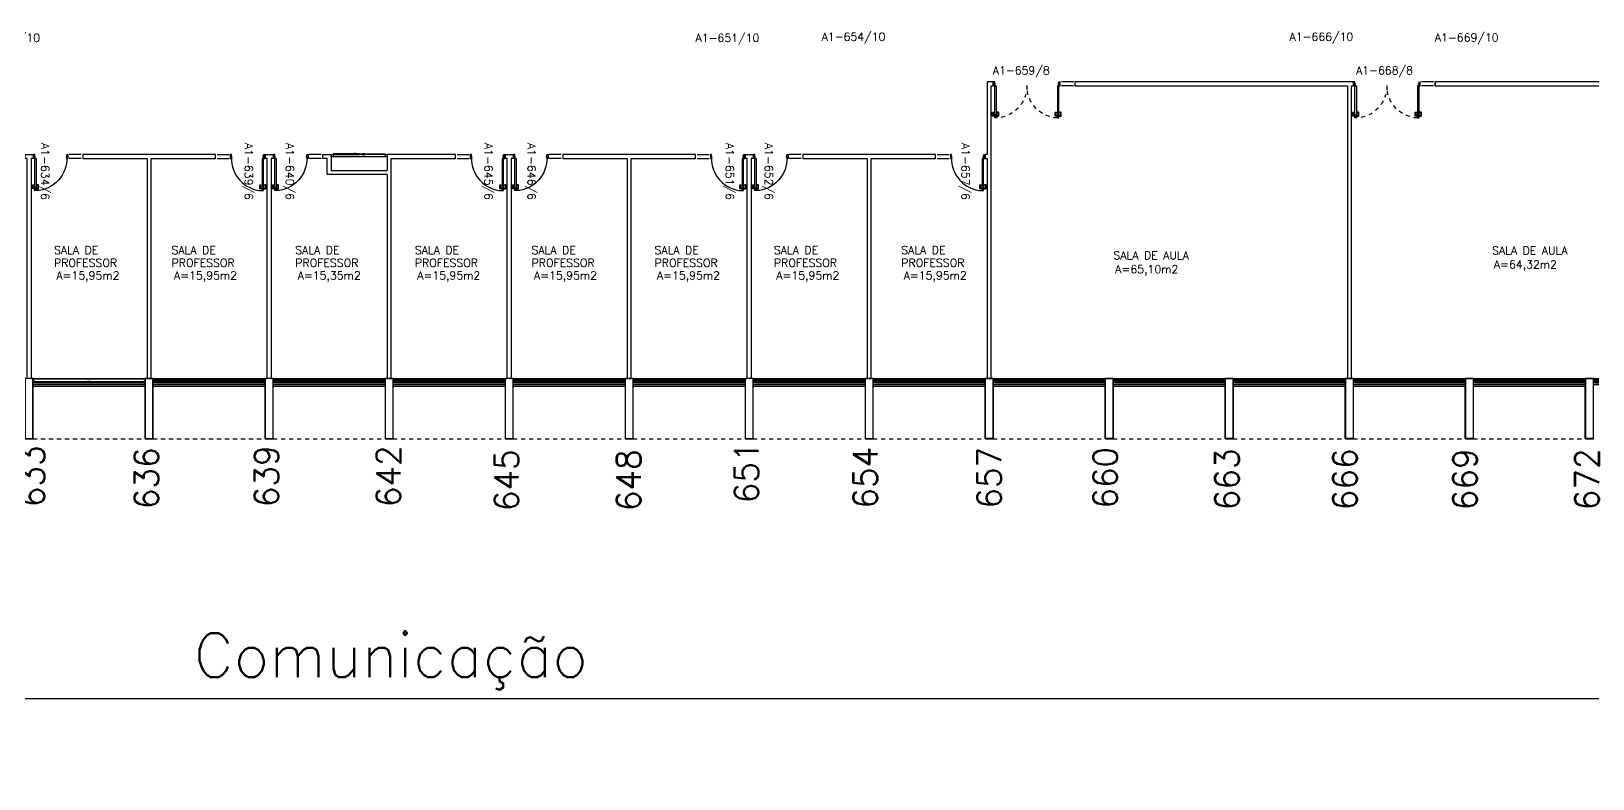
# Model space of a CAD drawing. Extents: x -16 to 243, y 482 to 579.
# Drawn here: x 165.34 to 204.37, y 486.2 to 504.88 of the extents above; entities that cross this region are included whole.
import ezdxf
from ezdxf.enums import TextEntityAlignment as Align

# ---------------------------------------------------------------- set-up
doc = ezdxf.new("R2010")
doc.units = 0
doc.header["$LTSCALE"] = 0.02
doc.header["$MEASUREMENT"] = 0
doc.linetypes.add('HIDDEN', pattern=[0.375, 0.25, -0.125])
doc.linetypes.add('HIDDEN2', pattern=[0.1875, 0.125, -0.0625])
doc.layers.get('0').update_dxf_attribs({"linetype": 'CONTINUOUS'})
for name, color, linetype in [('AR-ALV-CRT', 2, 'CONTINUOUS'), ('AR-COB-PRJ', 1, 'HIDDEN'), ('AR-DIV', 2, 'CONTINUOUS'), ('AR-EST-CNC', 3, 'CONTINUOUS'), ('AR-EST-CNC-IDE', 2, 'CONTINUOUS'), ('AR-PIS', 1, 'CONTINUOUS'), ('AR-POR-VT1', 191, 'CONTINUOUS'), ('BI-ESQ', 7, 'CONTINUOUS'), ('BI-POR', 7, 'CONTINUOUS'), ('BL-ESQ-01', 2, 'CONTINUOUS'), ('BL-ESQ-02', 2, 'CONTINUOUS'), ('BL-ESQ-PRJ', 1, 'HIDDEN'), ('BL-MOB-02', 122, 'CONTINUOUS'), ('BL-POR-01', 41, 'CONTINUOUS'), ('DIV', 2, 'CONTINUOUS'), ('DT-ESQ-CRT', 43, 'CONTINUOUS'), ('DT-ESQ-VT1', 1, 'CONTINUOUS'), ('DT-ESQ-VT2', 2, 'CONTINUOUS'), ('ESQ', 1, 'CONTINUOUS'), ('ESTR', 3, 'CONTINUOUS'), ('NOPILAR1', 2, 'CONTINUOUS'), ('PROJ', 1, 'HIDDEN2'), ('TEXTO', 2, 'CONTINUOUS'), ('TEXTO-ENDEREÇO', 2, 'CONTINUOUS'), ('USO1', 2, 'CONTINUOUS'), ('ÁREA', 2, 'CONTINUOUS')]:
    doc.layers.add(name, color=color, linetype=linetype)
doc.styles.add('1', font='romans.shx')
doc.styles.add('NOPILAR', font='simplex.shx', dxfattribs={"height": 0.6})
doc.styles.add('UNB-100', font='simplex.shx', dxfattribs={"height": 0.2})
doc.styles.add('UNB-100-1', font='simplex.shx', dxfattribs={"height": 0.2})
doc.dimstyles.new('1-600', dxfattribs={"dimtxt": 1.1, "dimasz": 2.5, "dimexe": 2, "dimexo": 4, "dimgap": 0.2, "dimtad": 1, "dimdec": 0, "dimzin": 4, "dimdsep": 46, "dimlunit": 6, "dimtxsty": '1', "dimblk1": 'NONE', "dimblk2": 'NONE', "dimsah": 1, "dimcen": 0, "dimclrd": 2, "dimclre": 2, "dimclrt": 2, "dimadec": 0, "dimazin": 0, "dimtfac": 1, "dimtdec": 0, "dimtmove": 2, "dimatfit": 3, "dimldrblk": 'NONE', "dimfxl": 0, "dimtolj": 1, "dimtzin": 0, "dimarcsym": 0})

# ---------------------------------------------------------------- blocks, each defined once
blk = doc.blocks.new('PILAR-SLN')
blk.add_lwpolyline([(0.197, -72.501), (0.197, -74.001), (-0.003, -74.001), (-0.003, -72.501)], close=True)
blk = doc.blocks.new('*D41')
at = {"color": 2, "linetype": 'ByBlock'}
for p, q in [((126.287, 490.695), (126.287, 486.195)), ((222.384, 490.695), (222.384, 486.195)), ((222.384, 488.195), (126.287, 488.195))]:
    blk.add_line(p, q, dxfattribs=at)
at = {"color": 2, "linetype": 'ByBlock', "insert": (174.335, 489.129), "char_height": 1.1, "attachment_point": 5, "style": '1'}
blk.add_mtext('\\A1;Comunicação', dxfattribs=at)
blk = doc.blocks.new('_NONE')
at = {"color": 0, "linetype": 'ByBlock'}
blk.add_circle((0, 0), 0.25, dxfattribs=at)
blk = doc.blocks.new('perfil')
at = {"layer": 'DT-ESQ-CRT', "color": 2}
for p, q in [((0.131, -5.779), (0.131, -5.878)), ((0.171, -5.777), (0.133, -5.777)), ((0.133, -5.879), (0.133, -5.78)), ((0.134, -5.779), (0.171, -5.779)), ((0.171, -5.779), (0.171, -5.777)), ((0.13, -5.879), (0.093, -5.879)), ((0.093, -5.879), (0.093, -5.881)), ((0.093, -5.881), (0.131, -5.881))]:
    blk.add_line(p, q, dxfattribs=at)
for centre, radius, start, end in [((0.133, -5.779), 0.002, 90, 180), ((0.134, -5.78), 0.001, 90, 180), ((0.13, -5.878), 0.001, 270, 0), ((0.131, -5.879), 0.002, 270, 0)]:
    blk.add_arc(centre, radius, start, end, dxfattribs=at)
blk = doc.blocks.new('ef01-p')
at = {"layer": 'DT-ESQ-CRT'}
for points in [[(0.032, 0.051, -0.414214), (0.03, 0.053), (0.03, 0.077, 0.414214), (0.029, 0.078), (0.004, 0.078, 0.414214), (0.003, 0.077), (0.003, 0.065), (0.001, 0.065), (0.001, 0.077, -0.414214), (0.004, 0.079), (0.03, 0.079, -0.414214), (0.031, 0.077), (0.031, 0.053, 0.414214), (0.033, 0.052), (0.045, 0.052, -1), (0.045, 0.049), (0.004, 0.049, -0.414214), (0.001, 0.051), (0.001, 0.064), (0.003, 0.064), (0.003, 0.052, 0.414214), (0.004, 0.051), (0.045, 0.051)], [(1.374, 0.051, 0.414214), (1.376, 0.053), (1.376, 0.077, -0.414214), (1.377, 0.078), (1.402, 0.078, -0.414214), (1.403, 0.077), (1.403, 0.065), (1.405, 0.065), (1.405, 0.077, 0.414214), (1.403, 0.079), (1.377, 0.079, 0.414214), (1.375, 0.077), (1.375, 0.053, -0.414214), (1.374, 0.052), (1.361, 0.052, 1), (1.361, 0.049), (1.403, 0.049, 0.414214), (1.405, 0.051), (1.405, 0.064), (1.403, 0.064), (1.403, 0.052, -0.414214), (1.402, 0.051), (1.361, 0.051)], [(1.4, 0.095), (1.365, 0.095, -0.414214), (1.364, 0.096), (1.364, 0.105), (1.362, 0.105), (1.362, 0.095, 0.414214), (1.364, 0.093), (1.4, 0.093, 1), (1.4, 0.096), (1.388, 0.096, -0.414214), (1.387, 0.097), (1.387, 0.116, 0.414214), (1.385, 0.118), (1.364, 0.118, 0.414214), (1.362, 0.116), (1.362, 0.106), (1.364, 0.106), (1.364, 0.116, -0.414214), (1.365, 0.117), (1.385, 0.117, -0.414214), (1.385, 0.116), (1.385, 0.097, 0.414214), (1.388, 0.095)], [(2.755, 0.095), (2.791, 0.095, 0.414214), (2.792, 0.096), (2.792, 0.105), (2.793, 0.105), (2.793, 0.095, -0.414214), (2.791, 0.093), (2.755, 0.093, -1), (2.755, 0.096), (2.767, 0.096, 0.414214), (2.768, 0.097), (2.768, 0.116, -0.414214), (2.77, 0.118), (2.791, 0.118, -0.414214), (2.793, 0.116), (2.793, 0.107), (2.792, 0.107), (2.792, 0.116, 0.414214), (2.791, 0.117), (2.771, 0.117, 0.414214), (2.77, 0.116), (2.77, 0.097, -0.414214), (2.768, 0.095)]]:
    blk.add_lwpolyline(points, format="xyb", dxfattribs=at)
for points in [[(0.042, 0.077), (0.031, 0.077), (0.031, 0.078), (0.042, 0.078, -0.414214), (0.044, 0.076), (0.044, 0.068, -0.414214), (0.042, 0.066), (0.031, 0.066), (0.031, 0.067), (0.042, 0.067, 0.414214), (0.043, 0.068), (0.043, 0.076, 0.414214)], [(1.365, 0.077), (1.375, 0.077), (1.375, 0.078), (1.364, 0.078, 0.414214), (1.362, 0.076), (1.362, 0.068, 0.414214), (1.364, 0.066), (1.375, 0.066), (1.375, 0.067), (1.365, 0.067, -0.414214), (1.364, 0.068), (1.364, 0.076, -0.414214)], [(1.397, 0.117), (1.387, 0.117), (1.387, 0.118), (1.398, 0.118, -0.414214), (1.4, 0.116), (1.4, 0.108, -0.414214), (1.398, 0.106), (1.387, 0.106), (1.387, 0.107), (1.397, 0.107, 0.414214), (1.398, 0.108), (1.398, 0.116, 0.414214)], [(2.758, 0.117), (2.768, 0.117), (2.768, 0.118), (2.757, 0.118, 0.414214), (2.755, 0.116), (2.755, 0.108, 0.414214), (2.757, 0.106), (2.768, 0.106), (2.768, 0.107), (2.758, 0.107, -0.414214), (2.757, 0.108), (2.757, 0.116, -0.414214)], [(2.796, 0.12), (2.769, 0.12), (2.769, 0.121), (2.797, 0.121, -0.414214), (2.799, 0.119), (2.799, 0.093, -0.414214), (2.797, 0.091), (2.769, 0.091), (2.769, 0.093), (2.796, 0.093, 0.414214), (2.797, 0.093), (2.797, 0.118, 0.414214)]]:
    blk.add_lwpolyline(points, format="xyb", close=True, dxfattribs=at)
at = {"layer": 'DT-ESQ-VT1'}
for p, q in [((0, 0), (2.8, 0)), ((0.001, 0.15), (2.799, 0.15)), ((0.001, 0.093), (1.364, 0.093)), ((0.001, 0.118), (1.416, 0.118)), ((0.03, 0.079), (1.377, 0.079)), ((0.045, 0.049), (2.76, 0.049)), ((1.4, 0.093), (2.767, 0.093)), ((1.416, 0.118), (2.767, 0.118)), ((2.768, 0.118), (2.77, 0.118)), ((2.791, 0.093), (2.797, 0.093)), ((2.797, 0.121), (2.799, 0.121))]:
    blk.add_line(p, q, dxfattribs=at)
at = {"layer": 'DT-ESQ-VT2'}
for p, q in [((0.033, 0.062), (1.373, 0.062)), ((0.033, 0.062), (0.033, 0.056)), ((0.033, 0.056), (1.373, 0.056)), ((1.373, 0.062), (1.373, 0.056)), ((1.389, 0.104), (2.767, 0.104)), ((1.389, 0.098), (1.389, 0.104)), ((1.389, 0.098), (2.767, 0.098)), ((2.767, 0.104), (2.767, 0.098))]:
    blk.add_line(p, q, dxfattribs=at)
at = {"extrusion": (0, 0, -1), "zscale": -1, "rotation": 180}
blk.add_blockref('perfil', (0.131, -5.729), dxfattribs=at)
at = {"rotation": 180}
blk.add_blockref('perfil', (2.931, -5.729), dxfattribs=at)
blk = doc.blocks.new('ef02-p2')
at = {"layer": 'DT-ESQ-CRT'}
for p, q in [((1.379, 0.051), (1.364, 0.051)), ((1.398, 0.051), (1.41, 0.051))]:
    blk.add_line(p, q, dxfattribs=at)
blk.add_lwpolyline([(0.031, 0.051, -0.414214), (0.029, 0.053), (0.029, 0.077, 0.414214), (0.027, 0.078), (0.002, 0.078, 0.414214), (0.001, 0.077), (0.001, 0.065), (0, 0.065), (0, 0.077, -0.414214), (0.002, 0.079), (0.028, 0.079, -0.414214), (0.03, 0.077), (0.03, 0.053, 0.414214), (0.031, 0.052), (0.043, 0.052, -1), (0.043, 0.049), (0.002, 0.049, -0.414214), (0, 0.051), (0, 0.064), (0.001, 0.064), (0.001, 0.052, 0.414214), (0.002, 0.051), (0.043, 0.051)], format="xyb", dxfattribs=at)
blk.add_lwpolyline([(0.04, 0.077), (0.03, 0.077), (0.03, 0.078), (0.041, 0.078, -0.414214), (0.043, 0.076), (0.043, 0.068, -0.414214), (0.041, 0.066), (0.03, 0.066), (0.03, 0.067), (0.04, 0.067, 0.414214), (0.041, 0.068), (0.041, 0.076, 0.414214)], format="xyb", close=True, dxfattribs=at)
at = {"layer": 'DT-ESQ-CRT', "color": 2}
for points in [[(1.395, 0.079), (1.379, 0.079, 0.414214), (1.377, 0.077), (1.377, 0.053), (1.379, 0.053), (1.379, 0.077, -0.414214), (1.38, 0.078), (1.395, 0.078, -0.414214), (1.396, 0.077), (1.396, 0.053, 0.414214), (1.398, 0.051), (1.379, 0.051), (1.379, 0.052), (1.364, 0.052, 1), (1.364, 0.049), (1.41, 0.049, 1), (1.41, 0.052), (1.398, 0.052, -0.414214), (1.397, 0.053), (1.397, 0.077, 0.414214)], [(1.367, 0.077), (1.377, 0.077), (1.377, 0.078), (1.366, 0.078, 0.414214), (1.364, 0.076), (1.364, 0.068, 0.414214), (1.366, 0.066), (1.377, 0.066), (1.377, 0.067), (1.367, 0.067, -0.414214), (1.366, 0.068), (1.366, 0.076, -0.414214)], [(1.407, 0.077), (1.397, 0.077), (1.397, 0.078), (1.408, 0.078, -0.414214), (1.41, 0.076), (1.41, 0.068, -0.414214), (1.408, 0.066), (1.397, 0.066), (1.397, 0.067), (1.407, 0.067, 0.414214), (1.408, 0.068), (1.408, 0.076, 0.414214)], [(2.763, 0.078), (2.774, 0.078), (2.774, 0.079), (2.763, 0.079, 0.414214), (2.761, 0.077), (2.761, 0.069, 0.414214), (2.763, 0.067), (2.774, 0.067), (2.774, 0.068), (2.763, 0.068, -0.414214), (2.762, 0.069), (2.762, 0.077, -0.414214)]]:
    blk.add_lwpolyline(points, format="xyb", close=True, dxfattribs=at)
blk.add_lwpolyline([(2.797, 0.063), (2.799, 0.063), (2.799, 0.077, 0.414214), (2.797, 0.079), (2.776, 0.079, 0.414214), (2.774, 0.077), (2.774, 0.053, -0.414214), (2.773, 0.052), (2.76, 0.052, 1), (2.76, 0.049), (2.797, 0.049, 0.414214), (2.799, 0.051), (2.799, 0.061), (2.797, 0.061), (2.797, 0.052, -0.414214), (2.796, 0.051), (2.76, 0.051), (2.773, 0.051, 0.414214), (2.775, 0.053), (2.775, 0.077, -0.414214), (2.776, 0.078), (2.796, 0.078, -0.414214), (2.797, 0.077), (2.797, 0.063)], format="xyb", dxfattribs=at)
at = {"layer": 'DT-ESQ-VT1'}
for p, q in [((0, 0.149), (2.767, 0.149)), ((0, 0), (2.8, 0)), ((0.028, 0.079), (2.763, 0.079)), ((0.043, 0.049), (2.76, 0.049))]:
    blk.add_line(p, q, dxfattribs=at)
at = {"layer": 'DT-ESQ-VT2'}
for p, q in [((0.032, 0.062), (1.375, 0.062)), ((0.032, 0.062), (0.032, 0.056)), ((0.032, 0.056), (1.375, 0.056)), ((1.375, 0.062), (1.375, 0.056)), ((1.399, 0.063), (2.772, 0.063)), ((1.399, 0.063), (1.399, 0.056)), ((1.399, 0.056), (2.772, 0.056))]:
    blk.add_line(p, q, dxfattribs=at)
at = {"layer": 'DT-ESQ-VT2', "color": 2}
blk.add_line((2.772, 0.063), (2.772, 0.056), dxfattribs=at)
at = {"extrusion": (0, 0, -1), "zscale": -1, "rotation": 180}
blk.add_blockref('perfil', (0.133, -5.729), dxfattribs=at)
at = {"layer": 'DT-ESQ-CRT', "color": 2, "rotation": 180}
blk.add_blockref('perfil', (2.931, -5.729), dxfattribs=at)
blk = doc.blocks.new('pm02')
at = {"layer": 'BL-ESQ-02', "color": 2}
for p, q in [((0.01, 0.1), (0.01, 0)), ((0.04, 0.1), (0.01, 0.1)), ((0.04, 0), (0.01, 0)), ((0.04, 0.1), (0.04, 0)), ((0.872, 0.1), (0.842, 0.1)), ((0.842, 0.1), (0.842, 0)), ((0.842, 0), (0.872, 0)), ((0.872, 0), (0.872, 0.1))]:
    blk.add_line(p, q, dxfattribs=at)
for points in [[(0.041, 0.901), (0.041, 0.101), (0.076, 0.101), (0.076, 0.901)], [(0.04, 0.043), (0.04, 0.058), (0.05, 0.058), (0.05, 0.043)], [(0.842, 0.043), (0.842, 0.058), (0.832, 0.058), (0.832, 0.043)]]:
    blk.add_lwpolyline(points, close=True, dxfattribs=at)
for points in [[(0, 0.01), (0, 0.09), (0.01, 0.09)], [(0.01, 0.01), (0, 0.01)]]:
    blk.add_lwpolyline(points, dxfattribs=at)
at = {"layer": 'DT-ESQ-VT1'}
for points in [[(0.034, 0.855), (-0.01, 0.855, 0.414214), (-0.019, 0.846), (-0.019, 0.766, 0.414214), (-0.01, 0.757), (0.019, 0.757), (0.019, 0.775), (-0.001, 0.775), (-0.001, 0.837), (0.034, 0.837)], [(0.083, 0.855), (0.127, 0.855, -0.414214), (0.136, 0.846), (0.136, 0.766, -0.414214), (0.127, 0.757), (0.098, 0.757), (0.098, 0.775), (0.118, 0.775), (0.118, 0.837), (0.083, 0.837)]]:
    blk.add_lwpolyline(points, format="xyb", dxfattribs=at)
for points in [[(0.041, 0.872), (0.041, 0.82), (0.034, 0.82), (0.034, 0.872)], [(0.076, 0.872), (0.076, 0.82), (0.083, 0.82), (0.083, 0.872)], [(0.04, 0.1), (0.04, 0.075), (0.041, 0.075), (0.041, 0.1)], [(0.041, 0.101), (0.066, 0.101), (0.066, 0.1), (0.041, 0.1)]]:
    blk.add_lwpolyline(points, close=True, dxfattribs=at)
blk.add_arc((0.041, 0.1), 0.802, 357.498, 87.498, dxfattribs=at)
blk = doc.blocks.new('em02')
at = {"layer": 'BL-ESQ-01', "color": 1}
for p, q in [((0.33, 0.1), (0.03, 0.1)), ((0.33, 0), (0.03, 0))]:
    blk.add_line(p, q, dxfattribs=at)
blk = doc.blocks.new('pm03')
at = {"layer": 'BL-ESQ-01', "color": 1}
for points in [[(0.034, 0.855), (-0.01, 0.855, 0.414214), (-0.019, 0.846), (-0.019, 0.766, 0.414214), (-0.01, 0.757), (0.019, 0.757), (0.019, 0.775), (-0.001, 0.775), (-0.001, 0.837), (0.034, 0.837)], [(0.083, 0.855), (0.127, 0.855, -0.414214), (0.136, 0.846), (0.136, 0.766, -0.414214), (0.127, 0.757), (0.098, 0.757), (0.098, 0.775), (0.118, 0.775), (0.118, 0.837), (0.083, 0.837)], [(1.599, 0.855), (1.555, 0.855, 0.414214), (1.546, 0.846), (1.546, 0.766, 0.414214), (1.555, 0.757), (1.584, 0.757), (1.584, 0.775), (1.564, 0.775), (1.564, 0.837), (1.599, 0.837)], [(1.648, 0.855), (1.692, 0.855, -0.414214), (1.701, 0.846), (1.701, 0.766, -0.414214), (1.692, 0.757), (1.663, 0.757), (1.663, 0.775), (1.683, 0.775), (1.683, 0.837), (1.648, 0.837)]]:
    blk.add_lwpolyline(points, format="xyb", dxfattribs=at)
for points in [[(0.041, 0.872), (0.041, 0.82), (0.034, 0.82), (0.034, 0.872)], [(0.076, 0.872), (0.076, 0.82), (0.083, 0.82), (0.083, 0.872)], [(1.606, 0.872), (1.606, 0.82), (1.599, 0.82), (1.599, 0.872)], [(1.641, 0.872), (1.641, 0.82), (1.648, 0.82), (1.648, 0.872)]]:
    blk.add_lwpolyline(points, close=True, dxfattribs=at)
at = {"layer": 'BL-ESQ-02', "color": 2}
for p, q in [((0.01, 0.1), (0.01, 0)), ((0.04, 0.1), (0.01, 0.1)), ((0.04, 0), (0.01, 0)), ((0.04, 0.1), (0.04, 0)), ((1.642, 0.1), (1.672, 0.1)), ((1.642, 0.1), (1.642, 0)), ((1.642, 0), (1.672, 0)), ((1.672, 0.1), (1.672, 0))]:
    blk.add_line(p, q, dxfattribs=at)
for points in [[(0.041, 0.901), (0.041, 0.101), (0.076, 0.101), (0.076, 0.901)], [(1.641, 0.901), (1.641, 0.101), (1.606, 0.101), (1.606, 0.901)], [(0.04, 0.043), (0.04, 0.058), (0.05, 0.058), (0.05, 0.043)], [(1.642, 0.043), (1.642, 0.058), (1.632, 0.058), (1.632, 0.043)]]:
    blk.add_lwpolyline(points, close=True, dxfattribs=at)
for points in [[(0, 0.01), (0, 0.09), (0.01, 0.09)], [(0.01, 0.01), (0, 0.01)]]:
    blk.add_lwpolyline(points, dxfattribs=at)
at = {"layer": 'BL-ESQ-PRJ'}
for centre, start, end in [((0.039, 0.1), 359.9365, 87.498), ((1.643, 0.1), 92.502, 180.0635)]:
    blk.add_arc(centre, 0.802, start, end, dxfattribs=at)
at = {"layer": 'DT-ESQ-VT1'}
for points in [[(0.04, 0.1), (0.04, 0.075), (0.041, 0.075), (0.041, 0.1)], [(0.041, 0.101), (0.066, 0.101), (0.066, 0.1), (0.041, 0.1)], [(1.641, 0.101), (1.616, 0.101), (1.616, 0.1), (1.641, 0.1)], [(1.642, 0.1), (1.642, 0.075), (1.641, 0.075), (1.641, 0.1)]]:
    blk.add_lwpolyline(points, close=True, dxfattribs=at)
blk = doc.blocks.new('p-ar01-fechado')
at = {"layer": 'AR-POR-VT1', "color": 1}
for points in [[(0.541, -0.159), (0.54, -0.165)], [(0.589, -0.182), (0.54, -0.165)], [(0.548, -0.139), (0.55, -0.134)], [(0.599, -0.151), (0.55, -0.134)], [(0.591, -0.177), (0.589, -0.182)], [(0.598, -0.157), (0.599, -0.151)], [(0.75, -0.233), (0.748, -0.238)], [(0.748, -0.238), (0.797, -0.255)], [(0.757, -0.213), (0.758, -0.208)], [(0.758, -0.208), (0.808, -0.225)], [(0.799, -0.25), (0.797, -0.255)], [(0.806, -0.23), (0.808, -0.225)]]:
    blk.add_lwpolyline(points, dxfattribs=at)
at = {"layer": 'BL-MOB-02', "color": 2}
for points in [[(0.01, 0.028), (0.057, 0.012), (0.037, -0.045), (-0.01, -0.028)], [(1.283, -0.421), (1.33, -0.438), (1.31, -0.494), (1.263, -0.477)]]:
    blk.add_lwpolyline(points, close=True, dxfattribs=at)
for points in [[(0.677, -0.185), (0.064, 0.031), (0.057, 0.012), (0.67, -0.205), (0.677, -0.185)], [(0.677, -0.185), (1.29, -0.401), (1.283, -0.421), (0.67, -0.205), (0.677, -0.185)]]:
    blk.add_lwpolyline(points, dxfattribs=at)
at = {"layer": 'BL-POR-01', "color": 2}
blk.add_line((1.263, -0.477), (0.037, -0.045), dxfattribs=at)

msp = doc.modelspace()

# ---------------------------------------------------------------- linework, layer by layer
at = {"layer": 'AR-ALV-CRT'}
msp.add_line((198.212, 496.195), (198.362, 496.195), dxfattribs=at)
at = {"layer": 'AR-COB-PRJ'}
for p, q in [((165.387, 494.695), (168.187, 494.695)), ((168.387, 494.695), (171.187, 494.695)), ((171.387, 494.695), (174.187, 494.695)), ((174.387, 494.695), (177.187, 494.695)), ((177.387, 494.695), (180.187, 494.695)), ((180.387, 494.695), (183.187, 494.695)), ((183.387, 494.695), (186.187, 494.695)), ((186.387, 494.695), (189.187, 494.695)), ((189.387, 494.695), (192.187, 494.695)), ((192.387, 494.695), (195.187, 494.695)), ((195.387, 494.695), (198.187, 494.695)), ((198.387, 494.695), (201.187, 494.695)), ((201.387, 494.695), (204.187, 494.695))]:
    msp.add_line(p, q, dxfattribs=at)
at = {"layer": 'AR-DIV'}
for p, q in [((200.429, 503.511), (200.429, 503.611)), ((172.837, 501.395), (174.237, 501.395))]:
    msp.add_line(p, q, dxfattribs=at)
for points in [[(189.237, 501.695), (189.237, 496.197), (189.337, 496.195), (189.337, 503.511), (189.387, 503.511), (189.387, 503.611), (189.237, 503.611), (189.237, 501.795), (189.187, 501.795), (189.187, 501.695), (189.237, 501.695)], [(205.812, 503.211), (205.812, 503.611), (200.429, 503.611), (200.429, 503.511), (205.712, 503.511), (205.712, 503.111), (207.212, 503.111)], [(165.337, 501.695), (165.337, 496.195), (165.237, 496.195), (165.237, 501.695), (165.187, 501.695), (165.187, 501.795), (165.387, 501.795), (165.387, 501.695), (165.337, 501.695)], [(171.337, 501.695), (171.337, 496.195), (171.237, 496.195), (171.237, 501.695), (171.187, 501.695), (171.187, 501.795), (171.387, 501.795), (171.387, 501.695), (171.337, 501.695)], [(172.737, 501.695), (172.629, 501.695), (172.629, 501.795), (172.837, 501.795), (172.837, 501.395)], [(174.237, 501.295), (172.737, 501.295), (172.737, 501.695)], [(174.237, 501.295), (174.237, 496.195), (174.337, 496.195), (174.337, 501.695), (175.945, 501.695), (175.945, 501.795), (174.237, 501.795), (174.237, 501.695), (174.237, 501.695), (174.237, 501.395)], [(177.337, 501.695), (177.337, 496.195), (177.237, 496.195), (177.237, 501.695), (177.187, 501.695), (177.187, 501.795), (177.387, 501.795), (177.387, 501.695), (177.337, 501.695)], [(183.337, 501.695), (183.337, 496.195), (183.237, 496.195), (183.237, 501.695), (183.187, 501.695), (183.187, 501.795), (183.387, 501.795), (183.387, 501.695), (183.337, 501.695)]]:
    msp.add_lwpolyline(points, dxfattribs=at)
for points in [[(198.337, 496.195), (198.337, 503.511), (198.387, 503.511), (198.387, 503.611), (191.429, 503.611), (191.429, 503.511), (198.237, 503.511), (198.237, 496.195)], [(168.337, 501.695), (169.945, 501.695), (169.945, 501.795), (166.629, 501.795), (166.629, 501.695), (168.237, 501.695), (168.237, 496.195), (168.337, 496.195)], [(181.945, 501.695), (181.945, 501.795), (178.629, 501.795), (178.629, 501.695), (180.237, 501.695), (180.237, 496.195), (180.337, 496.195), (180.337, 501.695)], [(187.945, 501.695), (187.945, 501.795), (184.629, 501.795), (184.629, 501.695), (186.237, 501.695), (186.237, 496.195), (186.337, 496.195), (186.337, 501.695)], [(189.237, 501.795), (189.237, 501.795)]]:
    msp.add_lwpolyline(points, close=True, dxfattribs=at)
at = {"layer": 'AR-EST-CNC'}
for points in [[(165.187, 496.195), (165.187, 494.695), (165.387, 494.695), (165.387, 496.195), (165.187, 496.195)], [(165.187, 496.195), (165.187, 494.695), (165.387, 494.695), (165.387, 496.195), (165.187, 496.195)], [(168.187, 496.195), (168.187, 494.695), (168.387, 494.695), (168.387, 496.195), (168.187, 496.195)], [(168.187, 496.195), (168.187, 494.695), (168.387, 494.695), (168.387, 496.195), (168.187, 496.195)], [(171.187, 496.195), (171.187, 494.695), (171.387, 494.695), (171.387, 496.195), (171.187, 496.195)], [(171.187, 496.195), (171.187, 494.695), (171.387, 494.695), (171.387, 496.195), (171.187, 496.195)], [(174.187, 496.195), (174.187, 494.695), (174.387, 494.695), (174.387, 496.195), (174.187, 496.195)], [(174.187, 496.195), (174.187, 494.695), (174.387, 494.695), (174.387, 496.195), (174.187, 496.195)], [(177.187, 496.195), (177.187, 494.695), (177.387, 494.695), (177.387, 496.195), (177.187, 496.195)], [(177.187, 496.195), (177.187, 494.695), (177.387, 494.695), (177.387, 496.195), (177.187, 496.195)], [(180.187, 496.195), (180.187, 494.695), (180.387, 494.695), (180.387, 496.195), (180.187, 496.195)], [(180.187, 496.195), (180.187, 494.695), (180.387, 494.695), (180.387, 496.195), (180.187, 496.195)], [(183.187, 496.195), (183.187, 494.695), (183.387, 494.695), (183.387, 496.195), (183.187, 496.195)], [(183.187, 496.195), (183.187, 494.695), (183.387, 494.695), (183.387, 496.195), (183.187, 496.195)], [(186.187, 496.195), (186.187, 494.695), (186.387, 494.695), (186.387, 496.195), (186.187, 496.195)], [(186.187, 496.195), (186.187, 494.695), (186.387, 494.695), (186.387, 496.195), (186.187, 496.195)], [(189.187, 496.195), (189.187, 494.695), (189.387, 494.695), (189.387, 496.195), (189.187, 496.195)], [(189.187, 496.195), (189.187, 494.695), (189.387, 494.695), (189.387, 496.195), (189.187, 496.195)], [(192.187, 496.195), (192.187, 494.695), (192.387, 494.695), (192.387, 496.195), (192.187, 496.195)], [(192.187, 496.195), (192.187, 494.695), (192.387, 494.695), (192.387, 496.195), (192.187, 496.195)], [(195.187, 496.195), (195.187, 494.695), (195.387, 494.695), (195.387, 496.195), (195.187, 496.195)], [(195.187, 496.195), (195.187, 494.695), (195.387, 494.695), (195.387, 496.195), (195.187, 496.195)], [(198.187, 496.195), (198.187, 494.695), (198.387, 494.695), (198.387, 496.195), (198.187, 496.195)], [(198.187, 496.195), (198.187, 494.695), (198.387, 494.695), (198.387, 496.195), (198.187, 496.195)], [(201.187, 496.195), (201.187, 494.695), (201.387, 494.695), (201.387, 496.195), (201.187, 496.195)], [(201.187, 496.195), (201.187, 494.695), (201.387, 494.695), (201.387, 496.195), (201.187, 496.195)], [(204.187, 496.195), (204.187, 494.695), (204.387, 494.695), (204.387, 496.195), (204.187, 496.195)], [(204.187, 496.195), (204.187, 494.695), (204.387, 494.695), (204.387, 496.195), (204.187, 496.195)]]:
    msp.add_lwpolyline(points, dxfattribs=at)
at = {"layer": 'AR-PIS'}
for p, q in [((168.187, 495.995), (165.387, 495.995)), ((171.187, 495.995), (168.387, 495.995)), ((174.187, 495.995), (171.387, 495.995)), ((177.187, 495.995), (174.387, 495.995)), ((180.187, 495.995), (177.387, 495.995)), ((183.187, 495.995), (180.387, 495.995)), ((186.187, 495.995), (183.387, 495.995)), ((189.187, 495.995), (186.387, 495.995)), ((192.187, 495.995), (189.387, 495.995)), ((195.187, 495.995), (192.387, 495.995)), ((198.187, 495.995), (195.387, 495.995)), ((201.187, 495.995), (198.387, 495.995)), ((204.187, 495.995), (201.387, 495.995))]:
    msp.add_line(p, q, dxfattribs=at)
at = {"layer": 'ESQ'}
for p, q in [((165.384, 496.195), (168.184, 496.195)), ((165.384, 496.12), (168.184, 496.12)), ((168.384, 496.195), (171.184, 496.195)), ((168.384, 496.12), (171.184, 496.12)), ((171.384, 496.195), (174.184, 496.195)), ((171.384, 496.12), (174.184, 496.12)), ((174.384, 496.195), (177.184, 496.195)), ((174.384, 496.12), (177.184, 496.12)), ((177.384, 496.195), (180.184, 496.195)), ((177.384, 496.12), (180.184, 496.12)), ((180.384, 496.195), (183.184, 496.195)), ((180.384, 496.12), (183.184, 496.12)), ((183.384, 496.195), (186.184, 496.195)), ((183.384, 496.12), (186.184, 496.12)), ((186.384, 496.195), (189.184, 496.195)), ((186.384, 496.12), (189.184, 496.12)), ((189.384, 496.195), (192.184, 496.195)), ((189.384, 496.12), (192.184, 496.12)), ((192.384, 496.195), (195.184, 496.195)), ((192.384, 496.12), (195.184, 496.12)), ((195.384, 496.195), (198.184, 496.195)), ((195.384, 496.12), (198.184, 496.12)), ((198.384, 496.195), (201.184, 496.195)), ((198.384, 496.12), (201.184, 496.12)), ((201.384, 496.195), (204.184, 496.195)), ((201.384, 496.12), (204.184, 496.12)), ((165.384, 496.045), (168.184, 496.045)), ((168.384, 496.045), (171.184, 496.045)), ((171.384, 496.045), (174.184, 496.045)), ((174.384, 496.045), (177.184, 496.045)), ((177.384, 496.045), (180.184, 496.045)), ((180.384, 496.045), (183.184, 496.045)), ((183.384, 496.045), (186.184, 496.045)), ((186.384, 496.045), (189.184, 496.045)), ((189.384, 496.045), (192.184, 496.045)), ((192.384, 496.045), (195.184, 496.045)), ((195.384, 496.045), (198.184, 496.045)), ((198.384, 496.045), (201.184, 496.045)), ((201.384, 496.045), (204.184, 496.045))]:
    msp.add_line(p, q, dxfattribs=at)
at = {"layer": 'PROJ'}
for p, q in [((165.384, 494.695), (168.184, 494.695)), ((168.384, 494.695), (171.184, 494.695)), ((171.384, 494.695), (174.184, 494.695)), ((174.384, 494.695), (177.184, 494.695)), ((177.384, 494.695), (180.184, 494.695)), ((180.384, 494.695), (183.184, 494.695)), ((183.384, 494.695), (186.184, 494.695)), ((186.384, 494.695), (189.184, 494.695)), ((189.384, 494.695), (192.184, 494.695)), ((192.384, 494.695), (195.184, 494.695)), ((195.384, 494.695), (198.184, 494.695)), ((198.384, 494.695), (201.184, 494.695)), ((201.384, 494.695), (204.184, 494.695))]:
    msp.add_line(p, q, dxfattribs=at)

# ---------------------------------------------------------------- block references
at = {"rotation": 19.43393782743846}
msp.add_blockref('p-ar01-fechado', (172.837, 501.765), dxfattribs=at)
at = {"layer": 'BI-ESQ'}
for name, p, rotation in [('em02', (191.059, 503.511), 2.580555467868789e-05), ('em02', (200.059, 503.511), 2.580555467868789e-05), ('em02', (166.259, 501.695), 2.580555467868789e-05), ('em02', (172.259, 501.695), 2.580555467868789e-05), ('em02', (178.259, 501.695), 2.580555467868789e-05), ('em02', (184.259, 501.695), 2.580555467868789e-05), ('ef02-p2', (165.387, 496.045), 2.580435614390616e-05), ('ef01-p', (168.387, 496.045), 2.580435614390616e-05), ('ef01-p', (171.387, 496.045), 2.580435614390616e-05), ('ef01-p', (174.387, 496.045), 2.580435614390616e-05), ('ef01-p', (177.387, 496.045), 2.580435614390616e-05), ('ef01-p', (180.387, 496.045), 2.580435614390616e-05), ('ef01-p', (183.387, 496.045), 2.580435614390616e-05), ('ef01-p', (186.387, 496.045), 2.580435614390616e-05), ('ef01-p', (189.387, 496.045), 2.580435614390616e-05), ('ef01-p', (192.387, 496.045), 2.580435614390616e-05), ('ef01-p', (195.387, 496.045), 2.580435614390616e-05), ('ef01-p', (198.387, 496.045), 2.580435614390616e-05), ('ef01-p', (201.387, 496.045), 2.580435614390616e-05), ('ef01-p', (204.387, 496.045), 2.580435614390616e-05)]:
    msp.add_blockref(name, p, dxfattribs=dict(at, rotation=rotation))
at = {"layer": 'BI-ESQ', "xscale": -1, "rotation": 2.580435289445404e-05}
for p in [(170.315, 501.695), (176.315, 501.695), (182.315, 501.695), (188.315, 501.695)]:
    msp.add_blockref('em02', p, dxfattribs=at)
at = {"layer": 'BI-POR', "xscale": -1}
for name, p, rotation in [('pm03', (189.387, 503.611), 180.0000258043952), ('pm03', (198.387, 503.611), 180.0000258043952), ('pm02', (165.387, 501.795), 180.0000258043529), ('pm02', (171.387, 501.795), 180.0000258043529), ('pm02', (177.387, 501.795), 180.0000258043529), ('pm02', (183.387, 501.795), 180.0000258043529)]:
    msp.add_blockref(name, p, dxfattribs=dict(at, rotation=rotation))
at = {"layer": 'BI-POR', "rotation": 180.0000258030241}
for p in [(171.187, 501.795), (177.187, 501.795), (183.187, 501.795), (189.187, 501.795)]:
    msp.add_blockref('pm02', p, dxfattribs=at)
at = {"layer": 'ESTR', "xscale": -1}
for p in [(165.381, 568.697), (168.381, 568.697), (171.381, 568.697), (174.381, 568.697), (177.381, 568.697), (180.381, 568.697), (183.381, 568.697), (186.381, 568.697)]:
    msp.add_blockref('PILAR-SLN', p, dxfattribs=at)
at = {"layer": 'ESTR'}
for p in [(189.187, 568.697), (192.187, 568.697), (195.187, 568.697), (198.187, 568.697), (201.187, 568.697), (204.187, 568.697)]:
    msp.add_blockref('PILAR-SLN', p, dxfattribs=at)

# ---------------------------------------------------------------- texts
at = {"layer": 'AR-EST-CNC-IDE', "style": 'NOPILAR'}
for s, p in [('633', (165.674, 492.984)), ('636', (168.524, 492.934)), ('639', (171.524, 492.984)), ('642', (174.574, 492.984)), ('645', (177.524, 492.884)), ('648', (180.574, 492.884)), ('651', (183.521, 493.083)), ('654', (186.49, 492.946)), ('657', (189.587, 492.946)), ('660', (192.487, 492.946)), ('663', (195.529, 492.907)), ('666', (198.479, 492.907)), ('669', (201.479, 492.907)), ('672', (204.529, 492.907))]:
    msp.add_text(s, height=0.6, rotation=90, dxfattribs=at).set_placement(p)
at = {"layer": 'DIV', "style": 'UNB-100-1'}
msp.add_text('A1-633/10', height=0.2, dxfattribs=at).set_placement((163.967, 504.615))
at = {"layer": 'NOPILAR1', "style": 'NOPILAR'}
for s, p in [('633', (165.671, 492.984)), ('633', (165.671, 492.984)), ('636', (168.521, 492.934)), ('636', (168.521, 492.934)), ('639', (171.521, 492.984)), ('639', (171.521, 492.984)), ('642', (174.571, 492.984)), ('642', (174.571, 492.984)), ('645', (177.521, 492.884)), ('645', (177.521, 492.884)), ('648', (180.571, 492.884)), ('648', (180.571, 492.884)), ('654', (186.487, 492.946)), ('654', (186.487, 492.946)), ('657', (189.585, 492.946)), ('657', (189.585, 492.946)), ('660', (192.485, 492.946)), ('660', (192.485, 492.946)), ('663', (195.526, 492.907)), ('663', (195.526, 492.907)), ('666', (198.476, 492.907)), ('666', (198.476, 492.907)), ('669', (201.476, 492.907)), ('669', (201.476, 492.907)), ('672', (204.526, 492.907)), ('672', (204.526, 492.907))]:
    msp.add_text(s, height=0.6, rotation=90, dxfattribs=at).set_placement(p)
at = {"layer": 'TEXTO', "style": 'UNB-100'}
for s, p in [('SALA DE', (165.91, 499.308)), ('SALA DE', (168.849, 499.308)), ('SALA DE', (171.941, 499.308)), ('SALA DE', (174.93, 499.308)), ('SALA DE', (177.847, 499.308)), ('SALA DE', (180.922, 499.308)), ('SALA DE', (183.904, 499.308)), ('SALA DE', (187.088, 499.308)), ('SALA DE AULA', (192.391, 499.177)), ('SALA DE AULA', (201.855, 499.297)), ('PROFESSOR', (165.91, 498.99)), ('PROFESSOR', (168.849, 498.99)), ('PROFESSOR', (171.941, 498.99)), ('PROFESSOR', (174.93, 498.99)), ('PROFESSOR', (177.847, 498.99)), ('PROFESSOR', (180.922, 498.99)), ('PROFESSOR', (183.904, 498.99)), ('PROFESSOR', (187.088, 498.99))]:
    msp.add_text(s, height=0.2, dxfattribs=at).set_placement(p)
at = {"layer": 'TEXTO-ENDEREÇO', "style": 'UNB-100-1'}
for s, p in [('A1-651/10', (181.945, 504.612)), ('A1-654/10', (185.096, 504.64)), ('A1-666/10', (196.792, 504.64))]:
    msp.add_text(s, height=0.2, dxfattribs=at).set_placement(p)
for s, rotation, p in [('A1-669/10', 360, (200.425, 504.621)), ('A1-659/8', 360, (189.375, 503.799)), ('A1-668/8', 360, (198.454, 503.799)), ('A1-634/6', 270, (165.589, 502.085)), ('A1-639/6', 270, (170.678, 502.085)), ('A1-640/6', 270, (171.707, 502.085)), ('A1-645/6', 270, (176.672, 502.085)), ('A1-646/6', 270, (177.749, 502.085)), ('A1-651/6', 270, (182.702, 502.085)), ('A1-652/6', 270, (183.678, 502.085)), ('A1-657/6', 270, (188.595, 502.085))]:
    msp.add_text(s, height=0.2, rotation=rotation, dxfattribs=at).set_placement(p)
at = {"layer": 'ÁREA', "style": 'UNB-100'}
for s, p in [('A=15,95m2', (166.758, 498.676)), ('A=15,95m2', (169.697, 498.676)), ('A=15,35m2', (172.789, 498.676)), ('A=15,95m2', (175.778, 498.676)), ('A=15,95m2', (178.695, 498.676)), ('A=15,95m2', (181.769, 498.676)), ('A=15,95m2', (184.752, 498.676)), ('A=15,95m2', (187.936, 498.676)), ('A=65,10m2', (193.224, 498.831)), ('A=64,32m2', (202.688, 498.95))]:
    msp.add_text(s, height=0.2, dxfattribs=at).set_placement(p, align=Align.CENTER)

# ---------------------------------------------------------------- dimensions: what is measured, and where the dimension line sits
at = {"layer": 'USO1'}
dim = msp.add_aligned_dim(p1=(222.384, 494.695), p2=(126.287, 494.695), distance=6.5, text='Comunicação', dimstyle='1-600', dxfattribs=at)
dim.commit()
dim.dimension.update_dxf_attribs({"geometry": '*D41', "text_midpoint": (174.335, 489.129)})

doc.saveas('drawing.dxf')
